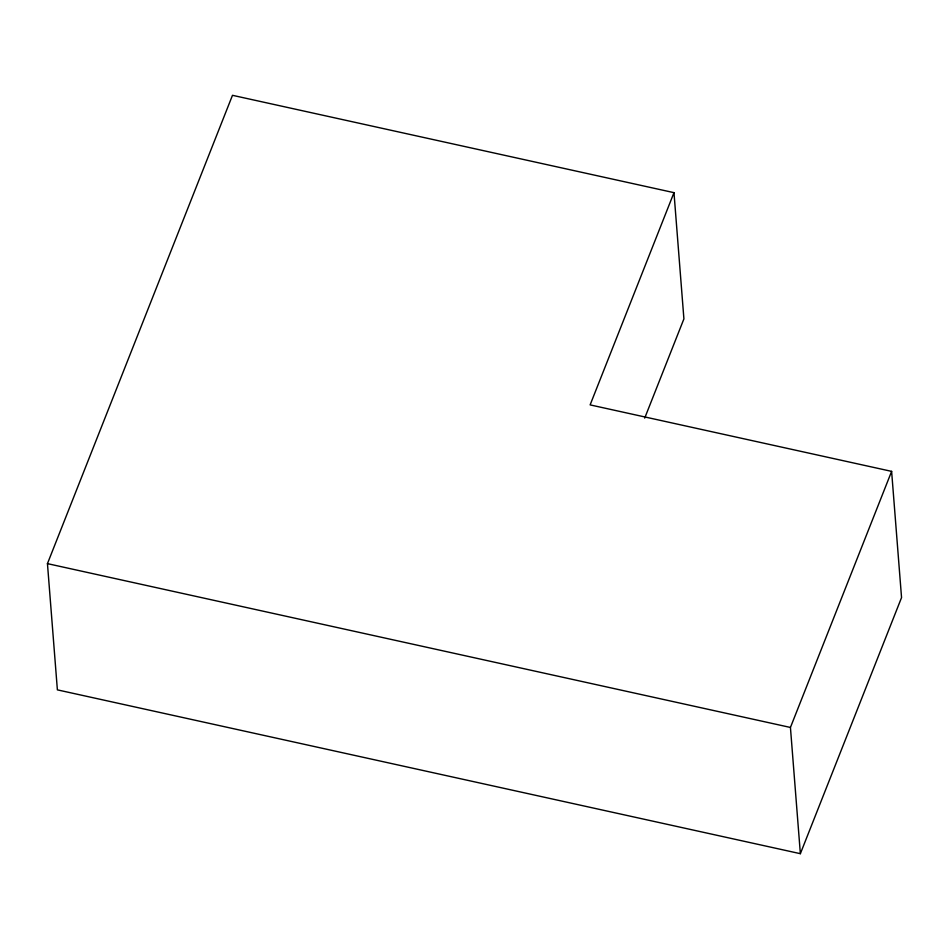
<?xml version="1.0" encoding="UTF-8"?>
<svg xmlns="http://www.w3.org/2000/svg" width="949" height="949" viewBox="0 0 949 949"><rect width="100%" height="100%" fill="white"/><g stroke="black" fill="none" stroke-linecap="round" stroke-linejoin="round"><path stroke-width="1.42" d="M673.98 192.659L590.124 404.891L891.621 471.368L901.55 597.597L800.363 853.685L57.379 689.864L47.45 563.635L232.481 95.315L673.98 192.659L683.909 318.888L644.703 418.106M800.363 853.685L790.434 727.456L891.621 471.368M47.45 563.635L790.434 727.456"/></g></svg>
